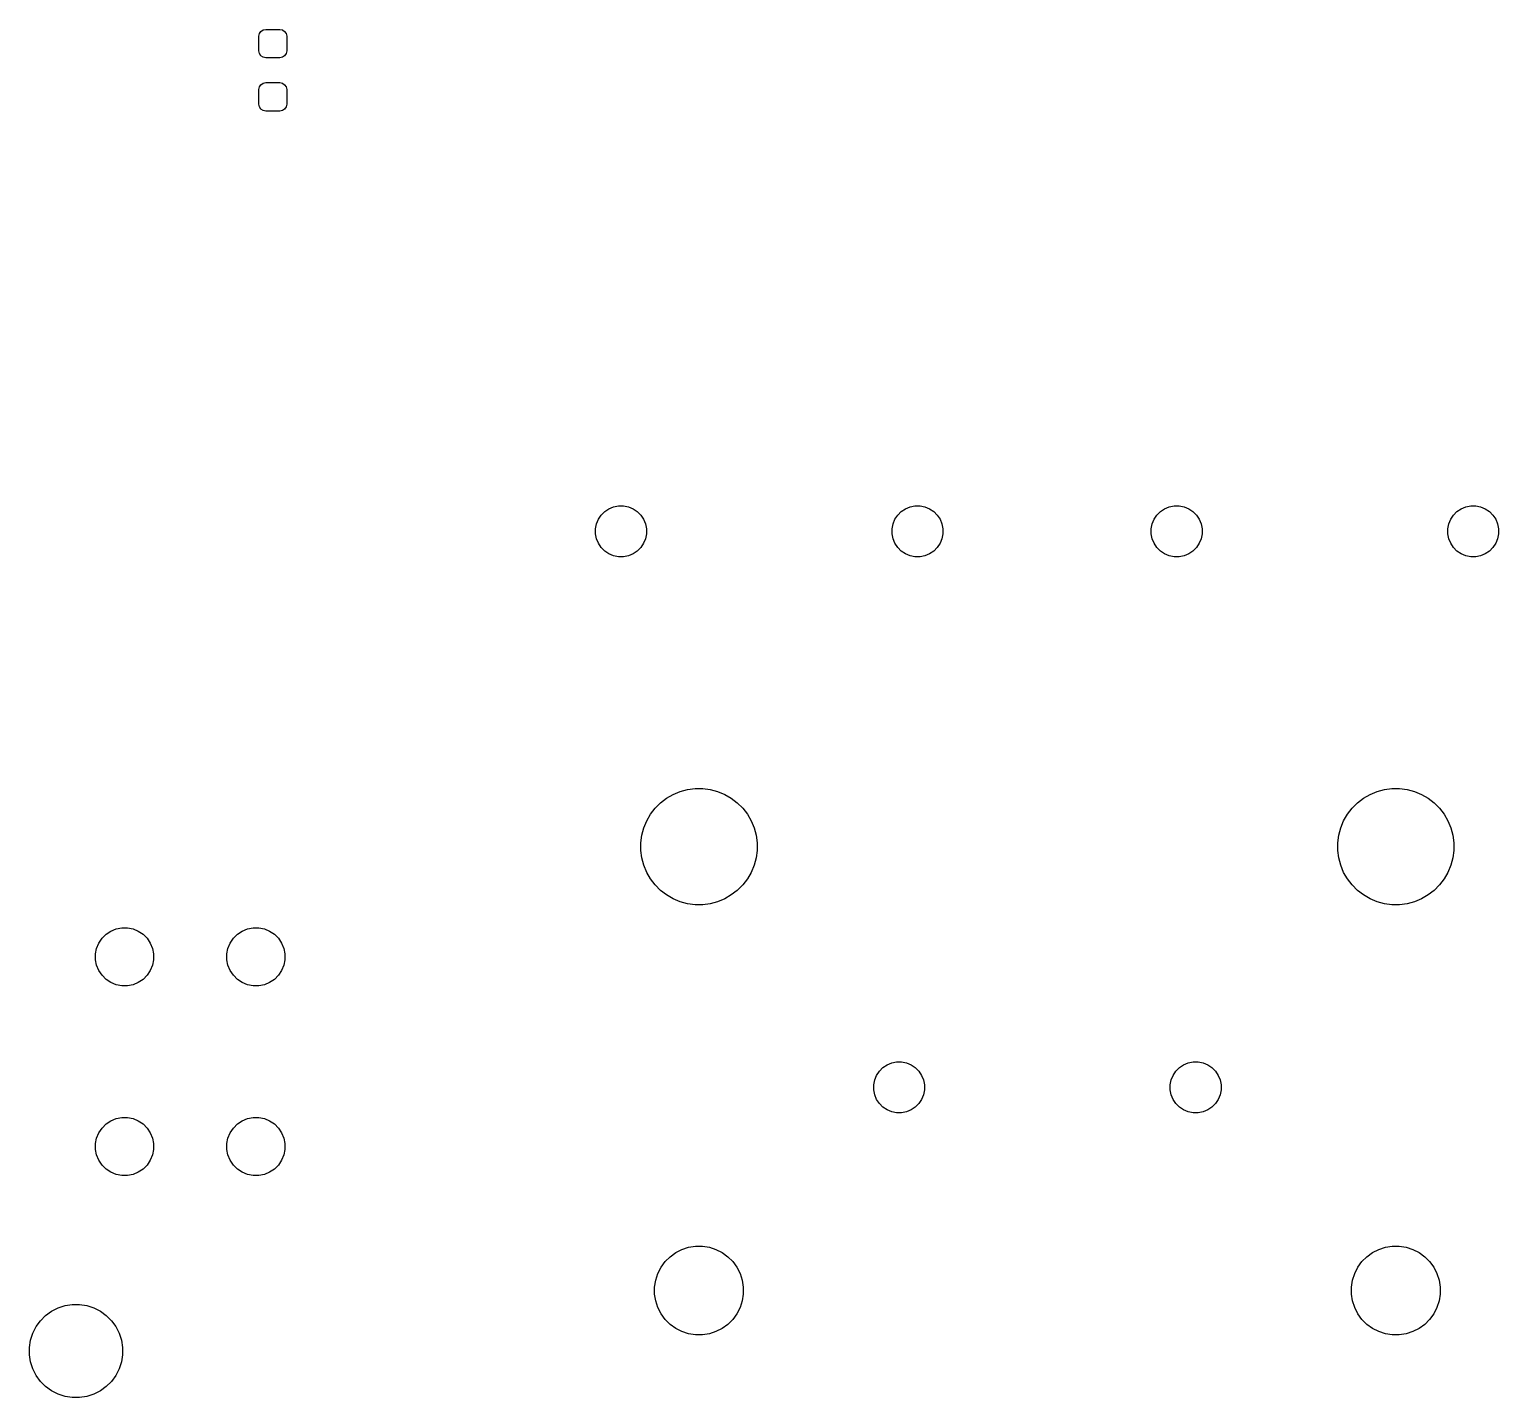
# Model space of a CAD drawing. Extents: x 118.4 to 215.6, y -141.6 to -44.4.
# Drawn here: x 118.4 to 168.7, y -141.6 to -94.7 of the extents above; entities that cross this region are included whole.
import ezdxf

# ---------------------------------------------------------------- set-up
doc = ezdxf.new("R2010")
doc.units = 0
doc.layers.add('BLACK', color=7, linetype='CONTINUOUS')

msp = doc.modelspace()

# ---------------------------------------------------------------- linework, layer by layer
at = {"layer": 'BLACK', "linetype": 'CONTINUOUS'}
for p, q in [((126.271, -94.953), (126.289079, -94.862113)), ((126.271, -95.453), (126.271, -94.953)), ((126.289079, -94.862113), (126.340562, -94.785062)), ((126.340562, -94.785062), (126.417613, -94.733579)), ((126.417613, -94.733579), (126.5085, -94.7155)), ((126.5085, -94.7155), (126.9835, -94.7155)), ((126.9835, -94.7155), (127.074387, -94.733579)), ((127.074387, -94.733579), (127.151438, -94.785062)), ((127.151438, -94.785062), (127.202921, -94.862113)), ((127.202921, -94.862113), (127.221, -94.953)), ((127.221, -94.953), (127.221, -95.453)), ((126.289079, -95.543887), (126.271, -95.453)), ((126.340562, -95.620938), (126.289079, -95.543887)), ((126.417613, -95.672421), (126.340562, -95.620938)), ((127.151438, -95.620938), (127.074387, -95.672421)), ((127.202921, -95.543887), (127.151438, -95.620938)), ((127.221, -95.453), (127.202921, -95.543887)), ((126.5085, -95.6905), (126.417613, -95.672421)), ((126.9835, -95.6905), (126.5085, -95.6905)), ((127.074387, -95.672421), (126.9835, -95.6905)), ((126.289079, -96.687113), (126.340562, -96.610062)), ((126.340562, -96.610062), (126.417613, -96.558579)), ((126.417613, -96.558579), (126.5085, -96.5405)), ((126.5085, -96.5405), (126.9835, -96.5405)), ((126.9835, -96.5405), (127.074387, -96.558579)), ((127.074387, -96.558579), (127.151438, -96.610062)), ((127.151438, -96.610062), (127.202921, -96.687113)), ((126.271, -96.778), (126.289079, -96.687113)), ((126.271, -97.278), (126.271, -96.778)), ((127.202921, -96.687113), (127.221, -96.778)), ((127.221, -96.778), (127.221, -97.278)), ((126.289079, -97.368887), (126.271, -97.278)), ((126.340562, -97.445938), (126.289079, -97.368887)), ((126.417613, -97.497421), (126.340562, -97.445938)), ((126.5085, -97.5155), (126.417613, -97.497421)), ((126.9835, -97.5155), (126.5085, -97.5155)), ((127.074387, -97.497421), (126.9835, -97.5155)), ((127.151438, -97.445938), (127.074387, -97.497421)), ((127.202921, -97.368887), (127.151438, -97.445938)), ((127.221, -97.278), (127.202921, -97.368887)), ((137.998166, -111.356906), (138.119456, -111.235616)), ((138.119456, -111.235616), (138.262078, -111.140319)), ((138.262078, -111.140319), (138.420551, -111.074677)), ((138.420551, -111.074677), (138.588785, -111.041213)), ((138.588785, -111.041213), (138.760315, -111.041213)), ((138.760315, -111.041213), (138.928549, -111.074677)), ((138.928549, -111.074677), (139.087022, -111.140319)), ((139.087022, -111.140319), (139.229644, -111.235616)), ((139.229644, -111.235616), (139.350934, -111.356906)), ((148.158166, -111.356906), (148.279456, -111.235616)), ((148.279456, -111.235616), (148.422078, -111.140319)), ((148.422078, -111.140319), (148.580551, -111.074677)), ((148.580551, -111.074677), (148.748785, -111.041213)), ((148.748785, -111.041213), (148.920315, -111.041213)), ((148.920315, -111.041213), (149.088549, -111.074677)), ((149.088549, -111.074677), (149.247022, -111.140319)), ((149.247022, -111.140319), (149.389644, -111.235616)), ((149.389644, -111.235616), (149.510934, -111.356906)), ((157.038166, -111.356906), (157.159456, -111.235616)), ((157.159456, -111.235616), (157.302078, -111.140319)), ((157.302078, -111.140319), (157.460551, -111.074677)), ((157.460551, -111.074677), (157.628785, -111.041213)), ((157.628785, -111.041213), (157.800315, -111.041213)), ((157.800315, -111.041213), (157.968549, -111.074677)), ((157.968549, -111.074677), (158.127022, -111.140319)), ((158.127022, -111.140319), (158.269644, -111.235616)), ((158.269644, -111.235616), (158.390934, -111.356906)), ((167.198166, -111.356906), (167.319456, -111.235616)), ((167.319456, -111.235616), (167.462078, -111.140319)), ((167.462078, -111.140319), (167.620551, -111.074677)), ((167.620551, -111.074677), (167.788785, -111.041213)), ((167.788785, -111.041213), (167.960315, -111.041213)), ((167.960315, -111.041213), (168.128549, -111.074677)), ((168.128549, -111.074677), (168.287022, -111.140319)), ((168.287022, -111.140319), (168.429644, -111.235616)), ((168.429644, -111.235616), (168.550934, -111.356906)), ((137.803763, -111.826235), (137.837227, -111.658001)), ((137.837227, -111.658001), (137.902869, -111.499528)), ((137.902869, -111.499528), (137.998166, -111.356906)), ((139.350934, -111.356906), (139.446231, -111.499528)), ((139.446231, -111.499528), (139.511873, -111.658001)), ((139.511873, -111.658001), (139.545337, -111.826235)), ((147.963763, -111.826235), (147.997227, -111.658001)), ((147.997227, -111.658001), (148.062869, -111.499528)), ((148.062869, -111.499528), (148.158166, -111.356906)), ((149.510934, -111.356906), (149.606231, -111.499528)), ((149.606231, -111.499528), (149.671873, -111.658001)), ((149.671873, -111.658001), (149.705337, -111.826235)), ((156.843763, -111.826235), (156.877227, -111.658001)), ((156.877227, -111.658001), (156.942869, -111.499528)), ((156.942869, -111.499528), (157.038166, -111.356906)), ((158.390934, -111.356906), (158.486231, -111.499528)), ((158.486231, -111.499528), (158.551873, -111.658001)), ((158.551873, -111.658001), (158.585337, -111.826235)), ((167.003763, -111.826235), (167.037227, -111.658001)), ((167.037227, -111.658001), (167.102869, -111.499528)), ((167.102869, -111.499528), (167.198166, -111.356906)), ((168.550934, -111.356906), (168.646231, -111.499528)), ((168.646231, -111.499528), (168.711873, -111.658001)), ((168.711873, -111.658001), (168.745337, -111.826235)), ((137.803763, -111.997765), (137.803763, -111.826235)), ((137.837227, -112.165999), (137.803763, -111.997765)), ((137.902869, -112.324472), (137.837227, -112.165999)), ((139.511873, -112.165999), (139.446231, -112.324472)), ((139.545337, -111.997765), (139.511873, -112.165999)), ((139.545337, -111.826235), (139.545337, -111.997765)), ((147.963763, -111.997765), (147.963763, -111.826235)), ((147.997227, -112.165999), (147.963763, -111.997765)), ((148.062869, -112.324472), (147.997227, -112.165999)), ((149.671873, -112.165999), (149.606231, -112.324472)), ((149.705337, -111.997765), (149.671873, -112.165999)), ((149.705337, -111.826235), (149.705337, -111.997765)), ((156.843763, -111.997765), (156.843763, -111.826235)), ((156.877227, -112.165999), (156.843763, -111.997765)), ((156.942869, -112.324472), (156.877227, -112.165999)), ((158.551873, -112.165999), (158.486231, -112.324472)), ((158.585337, -111.997765), (158.551873, -112.165999)), ((158.585337, -111.826235), (158.585337, -111.997765)), ((167.003763, -111.997765), (167.003763, -111.826235)), ((167.037227, -112.165999), (167.003763, -111.997765)), ((167.102869, -112.324472), (167.037227, -112.165999)), ((168.711873, -112.165999), (168.646231, -112.324472)), ((168.745337, -111.997765), (168.711873, -112.165999)), ((168.745337, -111.826235), (168.745337, -111.997765)), ((137.998166, -112.467094), (137.902869, -112.324472)), ((138.119456, -112.588384), (137.998166, -112.467094)), ((138.262078, -112.683681), (138.119456, -112.588384)), ((138.420551, -112.749323), (138.262078, -112.683681)), ((138.588785, -112.782787), (138.420551, -112.749323)), ((138.928549, -112.749323), (138.760315, -112.782787)), ((139.087022, -112.683681), (138.928549, -112.749323)), ((139.229644, -112.588384), (139.087022, -112.683681)), ((139.350934, -112.467094), (139.229644, -112.588384)), ((139.446231, -112.324472), (139.350934, -112.467094)), ((148.158166, -112.467094), (148.062869, -112.324472)), ((148.279456, -112.588384), (148.158166, -112.467094)), ((148.422078, -112.683681), (148.279456, -112.588384)), ((148.580551, -112.749323), (148.422078, -112.683681)), ((148.748785, -112.782787), (148.580551, -112.749323)), ((149.088549, -112.749323), (148.920315, -112.782787)), ((149.247022, -112.683681), (149.088549, -112.749323)), ((149.389644, -112.588384), (149.247022, -112.683681)), ((149.510934, -112.467094), (149.389644, -112.588384)), ((149.606231, -112.324472), (149.510934, -112.467094)), ((157.038166, -112.467094), (156.942869, -112.324472)), ((157.159456, -112.588384), (157.038166, -112.467094)), ((157.302078, -112.683681), (157.159456, -112.588384)), ((157.460551, -112.749323), (157.302078, -112.683681)), ((157.628785, -112.782787), (157.460551, -112.749323)), ((157.968549, -112.749323), (157.800315, -112.782787)), ((158.127022, -112.683681), (157.968549, -112.749323)), ((158.269644, -112.588384), (158.127022, -112.683681)), ((158.390934, -112.467094), (158.269644, -112.588384)), ((158.486231, -112.324472), (158.390934, -112.467094)), ((167.198166, -112.467094), (167.102869, -112.324472)), ((167.319456, -112.588384), (167.198166, -112.467094)), ((167.462078, -112.683681), (167.319456, -112.588384)), ((167.620551, -112.749323), (167.462078, -112.683681)), ((167.788785, -112.782787), (167.620551, -112.749323)), ((168.128549, -112.749323), (167.960315, -112.782787)), ((168.287022, -112.683681), (168.128549, -112.749323)), ((168.429644, -112.588384), (168.287022, -112.683681)), ((168.550934, -112.467094), (168.429644, -112.588384)), ((168.646231, -112.324472), (168.550934, -112.467094)), ((138.760315, -112.782787), (138.588785, -112.782787)), ((148.920315, -112.782787), (148.748785, -112.782787)), ((157.800315, -112.782787), (157.628785, -112.782787)), ((167.960315, -112.782787), (167.788785, -112.782787)), ((140.705582, -120.827916), (140.957509, -120.760412)), ((140.957509, -120.760412), (141.216093, -120.726369)), ((141.216093, -120.726369), (141.476907, -120.726369)), ((141.476907, -120.726369), (141.735491, -120.760412)), ((141.735491, -120.760412), (141.987418, -120.827916)), ((164.581582, -120.827916), (164.833509, -120.760412)), ((164.833509, -120.760412), (165.092093, -120.726369)), ((165.092093, -120.726369), (165.352907, -120.726369)), ((165.352907, -120.726369), (165.611491, -120.760412)), ((165.611491, -120.760412), (165.863418, -120.827916)), ((139.847407, -121.40133), (140.03183, -121.216907)), ((140.03183, -121.216907), (140.238749, -121.058133)), ((140.238749, -121.058133), (140.464621, -120.927725)), ((140.464621, -120.927725), (140.705582, -120.827916)), ((141.987418, -120.827916), (142.228379, -120.927725)), ((142.228379, -120.927725), (142.454251, -121.058133)), ((142.454251, -121.058133), (142.66117, -121.216907)), ((142.66117, -121.216907), (142.845593, -121.40133)), ((163.723407, -121.40133), (163.90783, -121.216907)), ((163.90783, -121.216907), (164.114749, -121.058133)), ((164.114749, -121.058133), (164.340621, -120.927725)), ((164.340621, -120.927725), (164.581582, -120.827916)), ((165.863418, -120.827916), (166.104379, -120.927725)), ((166.104379, -120.927725), (166.330251, -121.058133)), ((166.330251, -121.058133), (166.53717, -121.216907)), ((166.53717, -121.216907), (166.721593, -121.40133)), ((139.558225, -121.834121), (139.688633, -121.608249)), ((139.688633, -121.608249), (139.847407, -121.40133)), ((142.845593, -121.40133), (143.004367, -121.608249)), ((143.004367, -121.608249), (143.134775, -121.834121)), ((163.434225, -121.834121), (163.564633, -121.608249)), ((163.564633, -121.608249), (163.723407, -121.40133)), ((166.721593, -121.40133), (166.880367, -121.608249)), ((166.880367, -121.608249), (167.010775, -121.834121)), ((139.356869, -122.585593), (139.390912, -122.327009)), ((139.390912, -122.327009), (139.458416, -122.075082)), ((139.458416, -122.075082), (139.558225, -121.834121)), ((143.134775, -121.834121), (143.234584, -122.075082)), ((143.234584, -122.075082), (143.302088, -122.327009)), ((143.302088, -122.327009), (143.336131, -122.585593)), ((163.232869, -122.585593), (163.266912, -122.327009)), ((163.266912, -122.327009), (163.334416, -122.075082)), ((163.334416, -122.075082), (163.434225, -121.834121)), ((167.010775, -121.834121), (167.110584, -122.075082)), ((167.110584, -122.075082), (167.178088, -122.327009)), ((167.178088, -122.327009), (167.212131, -122.585593)), ((139.356869, -122.846407), (139.356869, -122.585593)), ((143.336131, -122.585593), (143.336131, -122.846407)), ((163.232869, -122.846407), (163.232869, -122.585593)), ((167.212131, -122.585593), (167.212131, -122.846407)), ((139.390912, -123.104991), (139.356869, -122.846407)), ((139.458416, -123.356918), (139.390912, -123.104991)), ((143.302088, -123.104991), (143.234584, -123.356918)), ((143.336131, -122.846407), (143.302088, -123.104991)), ((163.266912, -123.104991), (163.232869, -122.846407)), ((163.334416, -123.356918), (163.266912, -123.104991)), ((167.178088, -123.104991), (167.110584, -123.356918)), ((167.212131, -122.846407), (167.178088, -123.104991)), ((139.558225, -123.597879), (139.458416, -123.356918)), ((139.688633, -123.823751), (139.558225, -123.597879)), ((139.847407, -124.03067), (139.688633, -123.823751)), ((143.004367, -123.823751), (142.845593, -124.03067)), ((143.134775, -123.597879), (143.004367, -123.823751)), ((143.234584, -123.356918), (143.134775, -123.597879)), ((163.434225, -123.597879), (163.334416, -123.356918)), ((163.564633, -123.823751), (163.434225, -123.597879)), ((163.723407, -124.03067), (163.564633, -123.823751)), ((166.880367, -123.823751), (166.721593, -124.03067)), ((167.010775, -123.597879), (166.880367, -123.823751)), ((167.110584, -123.356918), (167.010775, -123.597879)), ((140.03183, -124.215093), (139.847407, -124.03067)), ((140.238749, -124.373867), (140.03183, -124.215093)), ((142.66117, -124.215093), (142.454251, -124.373867)), ((142.845593, -124.03067), (142.66117, -124.215093)), ((163.90783, -124.215093), (163.723407, -124.03067)), ((164.114749, -124.373867), (163.90783, -124.215093)), ((166.53717, -124.215093), (166.330251, -124.373867)), ((166.721593, -124.03067), (166.53717, -124.215093)), ((140.464621, -124.504275), (140.238749, -124.373867)), ((140.705582, -124.604084), (140.464621, -124.504275)), ((140.957509, -124.671588), (140.705582, -124.604084)), ((141.216093, -124.705631), (140.957509, -124.671588)), ((141.476907, -124.705631), (141.216093, -124.705631)), ((141.735491, -124.671588), (141.476907, -124.705631)), ((141.987418, -124.604084), (141.735491, -124.671588)), ((142.228379, -124.504275), (141.987418, -124.604084)), ((142.454251, -124.373867), (142.228379, -124.504275)), ((164.340621, -124.504275), (164.114749, -124.373867)), ((164.581582, -124.604084), (164.340621, -124.504275)), ((164.833509, -124.671588), (164.581582, -124.604084)), ((165.092093, -124.705631), (164.833509, -124.671588)), ((165.352907, -124.705631), (165.092093, -124.705631)), ((165.611491, -124.671588), (165.352907, -124.705631)), ((165.863418, -124.604084), (165.611491, -124.671588)), ((166.104379, -124.504275), (165.863418, -124.604084)), ((166.330251, -124.373867), (166.104379, -124.504275)), ((120.89299, -125.857607), (121.031607, -125.71899)), ((121.031607, -125.71899), (121.194603, -125.610079)), ((121.194603, -125.610079), (121.375715, -125.53506)), ((121.375715, -125.53506), (121.567983, -125.496815)), ((121.567983, -125.496815), (121.764017, -125.496815)), ((121.764017, -125.496815), (121.956285, -125.53506)), ((121.956285, -125.53506), (122.137397, -125.610079)), ((122.137397, -125.610079), (122.300393, -125.71899)), ((122.300393, -125.71899), (122.43901, -125.857607)), ((125.39299, -125.857607), (125.531607, -125.71899)), ((125.531607, -125.71899), (125.694603, -125.610079)), ((125.694603, -125.610079), (125.875715, -125.53506)), ((125.875715, -125.53506), (126.067983, -125.496815)), ((126.067983, -125.496815), (126.264017, -125.496815)), ((126.264017, -125.496815), (126.456285, -125.53506)), ((126.456285, -125.53506), (126.637397, -125.610079)), ((126.637397, -125.610079), (126.800393, -125.71899)), ((126.800393, -125.71899), (126.93901, -125.857607)), ((120.670815, -126.393983), (120.70906, -126.201715)), ((120.70906, -126.201715), (120.784079, -126.020603)), ((120.784079, -126.020603), (120.89299, -125.857607)), ((122.43901, -125.857607), (122.547921, -126.020603)), ((122.547921, -126.020603), (122.62294, -126.201715)), ((122.62294, -126.201715), (122.661185, -126.393983)), ((125.170815, -126.393983), (125.20906, -126.201715)), ((125.20906, -126.201715), (125.284079, -126.020603)), ((125.284079, -126.020603), (125.39299, -125.857607)), ((126.93901, -125.857607), (127.047921, -126.020603)), ((127.047921, -126.020603), (127.12294, -126.201715)), ((127.12294, -126.201715), (127.161185, -126.393983)), ((120.670815, -126.590017), (120.670815, -126.393983)), ((120.70906, -126.782285), (120.670815, -126.590017)), ((120.784079, -126.963397), (120.70906, -126.782285)), ((122.62294, -126.782285), (122.547921, -126.963397)), ((122.661185, -126.590017), (122.62294, -126.782285)), ((122.661185, -126.393983), (122.661185, -126.590017)), ((125.170815, -126.590017), (125.170815, -126.393983)), ((125.20906, -126.782285), (125.170815, -126.590017)), ((125.284079, -126.963397), (125.20906, -126.782285)), ((127.12294, -126.782285), (127.047921, -126.963397)), ((127.161185, -126.590017), (127.12294, -126.782285)), ((127.161185, -126.393983), (127.161185, -126.590017)), ((120.89299, -127.126393), (120.784079, -126.963397)), ((121.031607, -127.26501), (120.89299, -127.126393)), ((121.194603, -127.373921), (121.031607, -127.26501)), ((122.300393, -127.26501), (122.137397, -127.373921)), ((122.43901, -127.126393), (122.300393, -127.26501)), ((122.547921, -126.963397), (122.43901, -127.126393)), ((125.39299, -127.126393), (125.284079, -126.963397)), ((125.531607, -127.26501), (125.39299, -127.126393)), ((125.694603, -127.373921), (125.531607, -127.26501)), ((126.800393, -127.26501), (126.637397, -127.373921)), ((126.93901, -127.126393), (126.800393, -127.26501)), ((127.047921, -126.963397), (126.93901, -127.126393)), ((121.375715, -127.44894), (121.194603, -127.373921)), ((121.567983, -127.487185), (121.375715, -127.44894)), ((121.764017, -127.487185), (121.567983, -127.487185)), ((121.956285, -127.44894), (121.764017, -127.487185)), ((122.137397, -127.373921), (121.956285, -127.44894)), ((125.875715, -127.44894), (125.694603, -127.373921)), ((126.067983, -127.487185), (125.875715, -127.44894)), ((126.264017, -127.487185), (126.067983, -127.487185)), ((126.456285, -127.44894), (126.264017, -127.487185)), ((126.637397, -127.373921), (126.456285, -127.44894)), ((147.528116, -130.410906), (147.649406, -130.289616)), ((147.649406, -130.289616), (147.792028, -130.194319)), ((147.792028, -130.194319), (147.950501, -130.128677)), ((147.950501, -130.128677), (148.118735, -130.095213)), ((148.118735, -130.095213), (148.290265, -130.095213)), ((148.290265, -130.095213), (148.458499, -130.128677)), ((148.458499, -130.128677), (148.616972, -130.194319)), ((148.616972, -130.194319), (148.759594, -130.289616)), ((148.759594, -130.289616), (148.880884, -130.410906)), ((157.688116, -130.410906), (157.809406, -130.289616)), ((157.809406, -130.289616), (157.952028, -130.194319)), ((157.952028, -130.194319), (158.110501, -130.128677)), ((158.110501, -130.128677), (158.278735, -130.095213)), ((158.278735, -130.095213), (158.450265, -130.095213)), ((158.450265, -130.095213), (158.618499, -130.128677)), ((158.618499, -130.128677), (158.776972, -130.194319)), ((158.776972, -130.194319), (158.919594, -130.289616)), ((158.919594, -130.289616), (159.040884, -130.410906)), ((147.333713, -130.880235), (147.367177, -130.712001)), ((147.333713, -131.051765), (147.333713, -130.880235)), ((147.367177, -130.712001), (147.432819, -130.553528)), ((147.432819, -130.553528), (147.528116, -130.410906)), ((148.880884, -130.410906), (148.976181, -130.553528)), ((148.976181, -130.553528), (149.041823, -130.712001)), ((149.041823, -130.712001), (149.075287, -130.880235)), ((149.075287, -130.880235), (149.075287, -131.051765)), ((157.493713, -130.880235), (157.527177, -130.712001)), ((157.493713, -131.051765), (157.493713, -130.880235)), ((157.527177, -130.712001), (157.592819, -130.553528)), ((157.592819, -130.553528), (157.688116, -130.410906)), ((159.040884, -130.410906), (159.136181, -130.553528)), ((159.136181, -130.553528), (159.201823, -130.712001)), ((159.201823, -130.712001), (159.235287, -130.880235)), ((159.235287, -130.880235), (159.235287, -131.051765)), ((147.367177, -131.219999), (147.333713, -131.051765)), ((147.432819, -131.378472), (147.367177, -131.219999)), ((147.528116, -131.521094), (147.432819, -131.378472)), ((148.976181, -131.378472), (148.880884, -131.521094)), ((149.041823, -131.219999), (148.976181, -131.378472)), ((149.075287, -131.051765), (149.041823, -131.219999)), ((157.527177, -131.219999), (157.493713, -131.051765)), ((157.592819, -131.378472), (157.527177, -131.219999)), ((157.688116, -131.521094), (157.592819, -131.378472)), ((159.136181, -131.378472), (159.040884, -131.521094)), ((159.201823, -131.219999), (159.136181, -131.378472)), ((159.235287, -131.051765), (159.201823, -131.219999)), ((147.649406, -131.642384), (147.528116, -131.521094)), ((147.792028, -131.737681), (147.649406, -131.642384)), ((147.950501, -131.803323), (147.792028, -131.737681)), ((148.118735, -131.836787), (147.950501, -131.803323)), ((148.290265, -131.836787), (148.118735, -131.836787)), ((148.458499, -131.803323), (148.290265, -131.836787)), ((148.616972, -131.737681), (148.458499, -131.803323)), ((148.759594, -131.642384), (148.616972, -131.737681)), ((148.880884, -131.521094), (148.759594, -131.642384)), ((157.809406, -131.642384), (157.688116, -131.521094)), ((157.952028, -131.737681), (157.809406, -131.642384)), ((158.110501, -131.803323), (157.952028, -131.737681)), ((158.278735, -131.836787), (158.110501, -131.803323)), ((158.450265, -131.836787), (158.278735, -131.836787)), ((158.618499, -131.803323), (158.450265, -131.836787)), ((158.776972, -131.737681), (158.618499, -131.803323)), ((158.919594, -131.642384), (158.776972, -131.737681)), ((159.040884, -131.521094), (158.919594, -131.642384)), ((120.784079, -132.520603), (120.89299, -132.357607)), ((120.89299, -132.357607), (121.031607, -132.21899)), ((121.031607, -132.21899), (121.194603, -132.110079)), ((121.194603, -132.110079), (121.375715, -132.03506)), ((121.375715, -132.03506), (121.567983, -131.996815)), ((121.567983, -131.996815), (121.764017, -131.996815)), ((121.764017, -131.996815), (121.956285, -132.03506)), ((121.956285, -132.03506), (122.137397, -132.110079)), ((122.137397, -132.110079), (122.300393, -132.21899)), ((122.300393, -132.21899), (122.43901, -132.357607)), ((122.43901, -132.357607), (122.547921, -132.520603)), ((125.284079, -132.520603), (125.39299, -132.357607)), ((125.39299, -132.357607), (125.531607, -132.21899)), ((125.531607, -132.21899), (125.694603, -132.110079)), ((125.694603, -132.110079), (125.875715, -132.03506)), ((125.875715, -132.03506), (126.067983, -131.996815)), ((126.067983, -131.996815), (126.264017, -131.996815)), ((126.264017, -131.996815), (126.456285, -132.03506)), ((126.456285, -132.03506), (126.637397, -132.110079)), ((126.637397, -132.110079), (126.800393, -132.21899)), ((126.800393, -132.21899), (126.93901, -132.357607)), ((126.93901, -132.357607), (127.047921, -132.520603)), ((120.670815, -132.893983), (120.70906, -132.701715)), ((120.670815, -133.090017), (120.670815, -132.893983)), ((120.70906, -132.701715), (120.784079, -132.520603)), ((122.547921, -132.520603), (122.62294, -132.701715)), ((122.62294, -132.701715), (122.661185, -132.893983)), ((122.661185, -132.893983), (122.661185, -133.090017)), ((125.170815, -132.893983), (125.20906, -132.701715)), ((125.170815, -133.090017), (125.170815, -132.893983)), ((125.20906, -132.701715), (125.284079, -132.520603)), ((127.047921, -132.520603), (127.12294, -132.701715)), ((127.12294, -132.701715), (127.161185, -132.893983)), ((127.161185, -132.893983), (127.161185, -133.090017)), ((120.70906, -133.282285), (120.670815, -133.090017)), ((120.784079, -133.463397), (120.70906, -133.282285)), ((122.62294, -133.282285), (122.547921, -133.463397)), ((122.661185, -133.090017), (122.62294, -133.282285)), ((125.20906, -133.282285), (125.170815, -133.090017)), ((125.284079, -133.463397), (125.20906, -133.282285)), ((127.12294, -133.282285), (127.047921, -133.463397)), ((127.161185, -133.090017), (127.12294, -133.282285)), ((120.89299, -133.626393), (120.784079, -133.463397)), ((121.031607, -133.76501), (120.89299, -133.626393)), ((121.194603, -133.873921), (121.031607, -133.76501)), ((121.375715, -133.94894), (121.194603, -133.873921)), ((122.137397, -133.873921), (121.956285, -133.94894)), ((122.300393, -133.76501), (122.137397, -133.873921)), ((122.43901, -133.626393), (122.300393, -133.76501)), ((122.547921, -133.463397), (122.43901, -133.626393)), ((125.39299, -133.626393), (125.284079, -133.463397)), ((125.531607, -133.76501), (125.39299, -133.626393)), ((125.694603, -133.873921), (125.531607, -133.76501)), ((125.875715, -133.94894), (125.694603, -133.873921)), ((126.637397, -133.873921), (126.456285, -133.94894)), ((126.800393, -133.76501), (126.637397, -133.873921)), ((126.93901, -133.626393), (126.800393, -133.76501)), ((127.047921, -133.463397), (126.93901, -133.626393)), ((121.567983, -133.987185), (121.375715, -133.94894)), ((121.764017, -133.987185), (121.567983, -133.987185)), ((121.956285, -133.94894), (121.764017, -133.987185)), ((126.067983, -133.987185), (125.875715, -133.94894)), ((126.264017, -133.987185), (126.067983, -133.987185)), ((126.456285, -133.94894), (126.264017, -133.987185)), ((140.990729, -136.444108), (141.226928, -136.406698)), ((141.226928, -136.406698), (141.466072, -136.406698)), ((141.466072, -136.406698), (141.702271, -136.444108)), ((164.866729, -136.444108), (165.102928, -136.406698)), ((165.102928, -136.406698), (165.342072, -136.406698)), ((165.342072, -136.406698), (165.578271, -136.444108)), ((140.187641, -136.936241), (140.356741, -136.767141)), ((140.356741, -136.767141), (140.550212, -136.626576)), ((140.550212, -136.626576), (140.76329, -136.518008)), ((140.76329, -136.518008), (140.990729, -136.444108)), ((141.702271, -136.444108), (141.92971, -136.518008)), ((141.92971, -136.518008), (142.142788, -136.626576)), ((142.142788, -136.626576), (142.336259, -136.767141)), ((142.336259, -136.767141), (142.505359, -136.936241)), ((164.063641, -136.936241), (164.232741, -136.767141)), ((164.232741, -136.767141), (164.426212, -136.626576)), ((164.426212, -136.626576), (164.63929, -136.518008)), ((164.63929, -136.518008), (164.866729, -136.444108)), ((165.578271, -136.444108), (165.80571, -136.518008)), ((165.80571, -136.518008), (166.018788, -136.626576)), ((166.018788, -136.626576), (166.212259, -136.767141)), ((166.212259, -136.767141), (166.381359, -136.936241)), ((139.864608, -137.570229), (139.938508, -137.34279)), ((139.938508, -137.34279), (140.047076, -137.129712)), ((140.047076, -137.129712), (140.187641, -136.936241)), ((142.505359, -136.936241), (142.645924, -137.129712)), ((142.645924, -137.129712), (142.754492, -137.34279)), ((142.754492, -137.34279), (142.828392, -137.570229)), ((163.740608, -137.570229), (163.814508, -137.34279)), ((163.814508, -137.34279), (163.923076, -137.129712)), ((163.923076, -137.129712), (164.063641, -136.936241)), ((166.381359, -136.936241), (166.521924, -137.129712)), ((166.521924, -137.129712), (166.630492, -137.34279)), ((166.630492, -137.34279), (166.704392, -137.570229)), ((139.827198, -137.806428), (139.864608, -137.570229)), ((139.827198, -138.045572), (139.827198, -137.806428)), ((142.828392, -137.570229), (142.865802, -137.806428)), ((142.865802, -137.806428), (142.865802, -138.045572)), ((163.703198, -137.806428), (163.740608, -137.570229)), ((163.703198, -138.045572), (163.703198, -137.806428)), ((166.704392, -137.570229), (166.741802, -137.806428)), ((166.741802, -137.806428), (166.741802, -138.045572)), ((119.626487, -138.444208), (119.874465, -138.404932)), ((119.874465, -138.404932), (120.125535, -138.404932)), ((120.125535, -138.404932), (120.373513, -138.444208)), ((139.864608, -138.281771), (139.827198, -138.045572)), ((139.938508, -138.50921), (139.864608, -138.281771)), ((142.828392, -138.281771), (142.754492, -138.50921)), ((142.865802, -138.045572), (142.828392, -138.281771)), ((163.740608, -138.281771), (163.703198, -138.045572)), ((163.814508, -138.50921), (163.740608, -138.281771)), ((166.704392, -138.281771), (166.630492, -138.50921)), ((166.741802, -138.045572), (166.704392, -138.281771)), ((118.78335, -138.960883), (118.960883, -138.78335)), ((118.960883, -138.78335), (119.164002, -138.635776)), ((119.164002, -138.635776), (119.387707, -138.521793)), ((119.387707, -138.521793), (119.626487, -138.444208)), ((120.373513, -138.444208), (120.612293, -138.521793)), ((120.612293, -138.521793), (120.835998, -138.635776)), ((120.835998, -138.635776), (121.039117, -138.78335)), ((121.039117, -138.78335), (121.21665, -138.960883)), ((140.047076, -138.722288), (139.938508, -138.50921)), ((140.187641, -138.915759), (140.047076, -138.722288)), ((140.356741, -139.084859), (140.187641, -138.915759)), ((142.505359, -138.915759), (142.336259, -139.084859)), ((142.645924, -138.722288), (142.505359, -138.915759)), ((142.754492, -138.50921), (142.645924, -138.722288)), ((163.923076, -138.722288), (163.814508, -138.50921)), ((164.063641, -138.915759), (163.923076, -138.722288)), ((164.232741, -139.084859), (164.063641, -138.915759)), ((166.381359, -138.915759), (166.212259, -139.084859)), ((166.521924, -138.722288), (166.381359, -138.915759)), ((166.630492, -138.50921), (166.521924, -138.722288)), ((118.444208, -139.626487), (118.521793, -139.387707)), ((118.521793, -139.387707), (118.635776, -139.164002)), ((118.635776, -139.164002), (118.78335, -138.960883)), ((121.21665, -138.960883), (121.364224, -139.164002)), ((121.364224, -139.164002), (121.478207, -139.387707)), ((121.478207, -139.387707), (121.555792, -139.626487)), ((140.550212, -139.225424), (140.356741, -139.084859)), ((140.76329, -139.333992), (140.550212, -139.225424)), ((140.990729, -139.407892), (140.76329, -139.333992)), ((141.226928, -139.445302), (140.990729, -139.407892)), ((141.702271, -139.407892), (141.466072, -139.445302)), ((141.92971, -139.333992), (141.702271, -139.407892)), ((142.142788, -139.225424), (141.92971, -139.333992)), ((142.336259, -139.084859), (142.142788, -139.225424)), ((164.426212, -139.225424), (164.232741, -139.084859)), ((164.63929, -139.333992), (164.426212, -139.225424)), ((164.866729, -139.407892), (164.63929, -139.333992)), ((165.102928, -139.445302), (164.866729, -139.407892)), ((165.578271, -139.407892), (165.342072, -139.445302)), ((165.80571, -139.333992), (165.578271, -139.407892)), ((166.018788, -139.225424), (165.80571, -139.333992)), ((166.212259, -139.084859), (166.018788, -139.225424)), ((118.404932, -139.874465), (118.444208, -139.626487)), ((118.404932, -140.125535), (118.404932, -139.874465)), ((121.555792, -139.626487), (121.595068, -139.874465)), ((121.595068, -139.874465), (121.595068, -140.125535)), ((141.466072, -139.445302), (141.226928, -139.445302)), ((165.342072, -139.445302), (165.102928, -139.445302)), ((118.444208, -140.373513), (118.404932, -140.125535)), ((118.521793, -140.612293), (118.444208, -140.373513)), ((121.555792, -140.373513), (121.478207, -140.612293)), ((121.595068, -140.125535), (121.555792, -140.373513)), ((118.635776, -140.835998), (118.521793, -140.612293)), ((118.78335, -141.039117), (118.635776, -140.835998)), ((121.364224, -140.835998), (121.21665, -141.039117)), ((121.478207, -140.612293), (121.364224, -140.835998)), ((118.960883, -141.21665), (118.78335, -141.039117)), ((119.164002, -141.364224), (118.960883, -141.21665)), ((119.387707, -141.478207), (119.164002, -141.364224)), ((120.835998, -141.364224), (120.612293, -141.478207)), ((121.039117, -141.21665), (120.835998, -141.364224)), ((121.21665, -141.039117), (121.039117, -141.21665)), ((119.626487, -141.555792), (119.387707, -141.478207)), ((119.874465, -141.595068), (119.626487, -141.555792)), ((120.125535, -141.595068), (119.874465, -141.595068)), ((120.373513, -141.555792), (120.125535, -141.595068)), ((120.612293, -141.478207), (120.373513, -141.555792))]:
    msp.add_line(p, q, dxfattribs=at)

doc.saveas('drawing.dxf')
